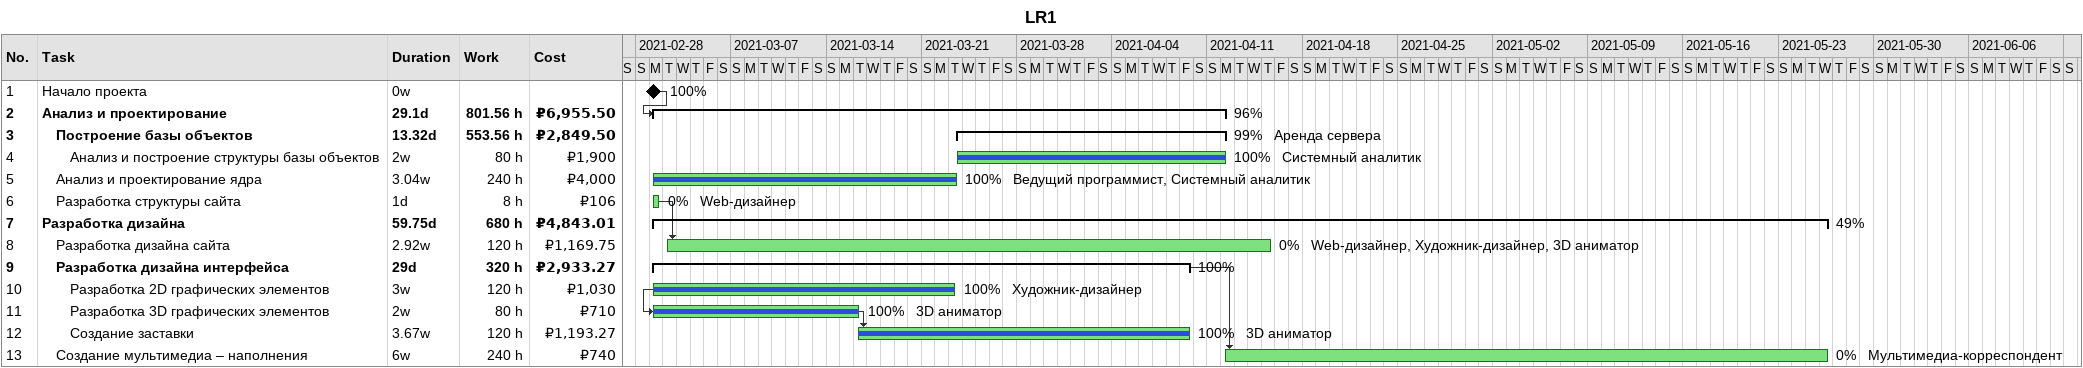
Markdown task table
LR1

| ID | Level | Task | Duration | Start | Finish | Predecessors | Resources | % complete | Work (h) | Cost (₽) |
|---|---|---|---|---|---|---|---|---|---|---|
| 1 | 1 | Начало проекта | 0w | 2021-03-01 | 2021-03-01 |  |  | 100 |  |  |
| 2 | 1 | **Анализ и проектирование** | 29.1d | 2021-03-01 | 2021-04-12 | 1 |  | 96 | 801.56 | 6955.50 |
| 3 | 2 | **Построение базы объектов** | 13.32d | 2021-03-23 | 2021-04-12 |  | Аренда сервера | 99 | 553.56 | 2849.50 |
| 4 | 3 | Анализ и построение структуры базы объектов | 2w | 2021-03-23 | 2021-04-12 |  | Системный аналитик | 100 | 80 | 1900 |
| 5 | 2 | Анализ и проектирование ядра | 3.04w | 2021-03-01 | 2021-03-23 |  | Ведущий программист, Системный аналитик | 100 | 240 | 4000 |
| 6 | 2 | Разработка структуры сайта | 1d | 2021-03-01 | 2021-03-01 |  | Web-дизайнер | 0 | 8 | 106 |
| 7 | 1 | **Разработка дизайна** | 59.75d | 2021-03-01 | 2021-05-26 |  |  | 49 | 680 | 4843.01 |
| 8 | 2 | Разработка дизайна сайта | 2.92w | 2021-03-02 | 2021-04-15 | 6 | Web-дизайнер, Художник-дизайнер, 3D аниматор | 0 | 120 | 1169.75 |
| 9 | 2 | **Разработка дизайна интерфейса** | 29d | 2021-03-01 | 2021-04-09 |  |  | 100 | 320 | 2933.27 |
| 10 | 3 | Разработка 2D графических элементов | 3w | 2021-03-01 | 2021-03-23 |  | Художник-дизайнер | 100 | 120 | 1030 |
| 11 | 3 | Разработка 3D графических элементов | 2w | 2021-03-01 | 2021-03-16 | 10SS | 3D аниматор | 100 | 80 | 710 |
| 12 | 3 | Создание заставки | 3.67w | 2021-03-16 | 2021-04-09 | 11 | 3D аниматор | 100 | 120 | 1193.27 |
| 13 | 2 | Создание мультимедиа – наполнения | 6w | 2021-04-12 | 2021-05-26 | 9 | Мультимедиа-корреспондент | 0 | 240 | 740 |
